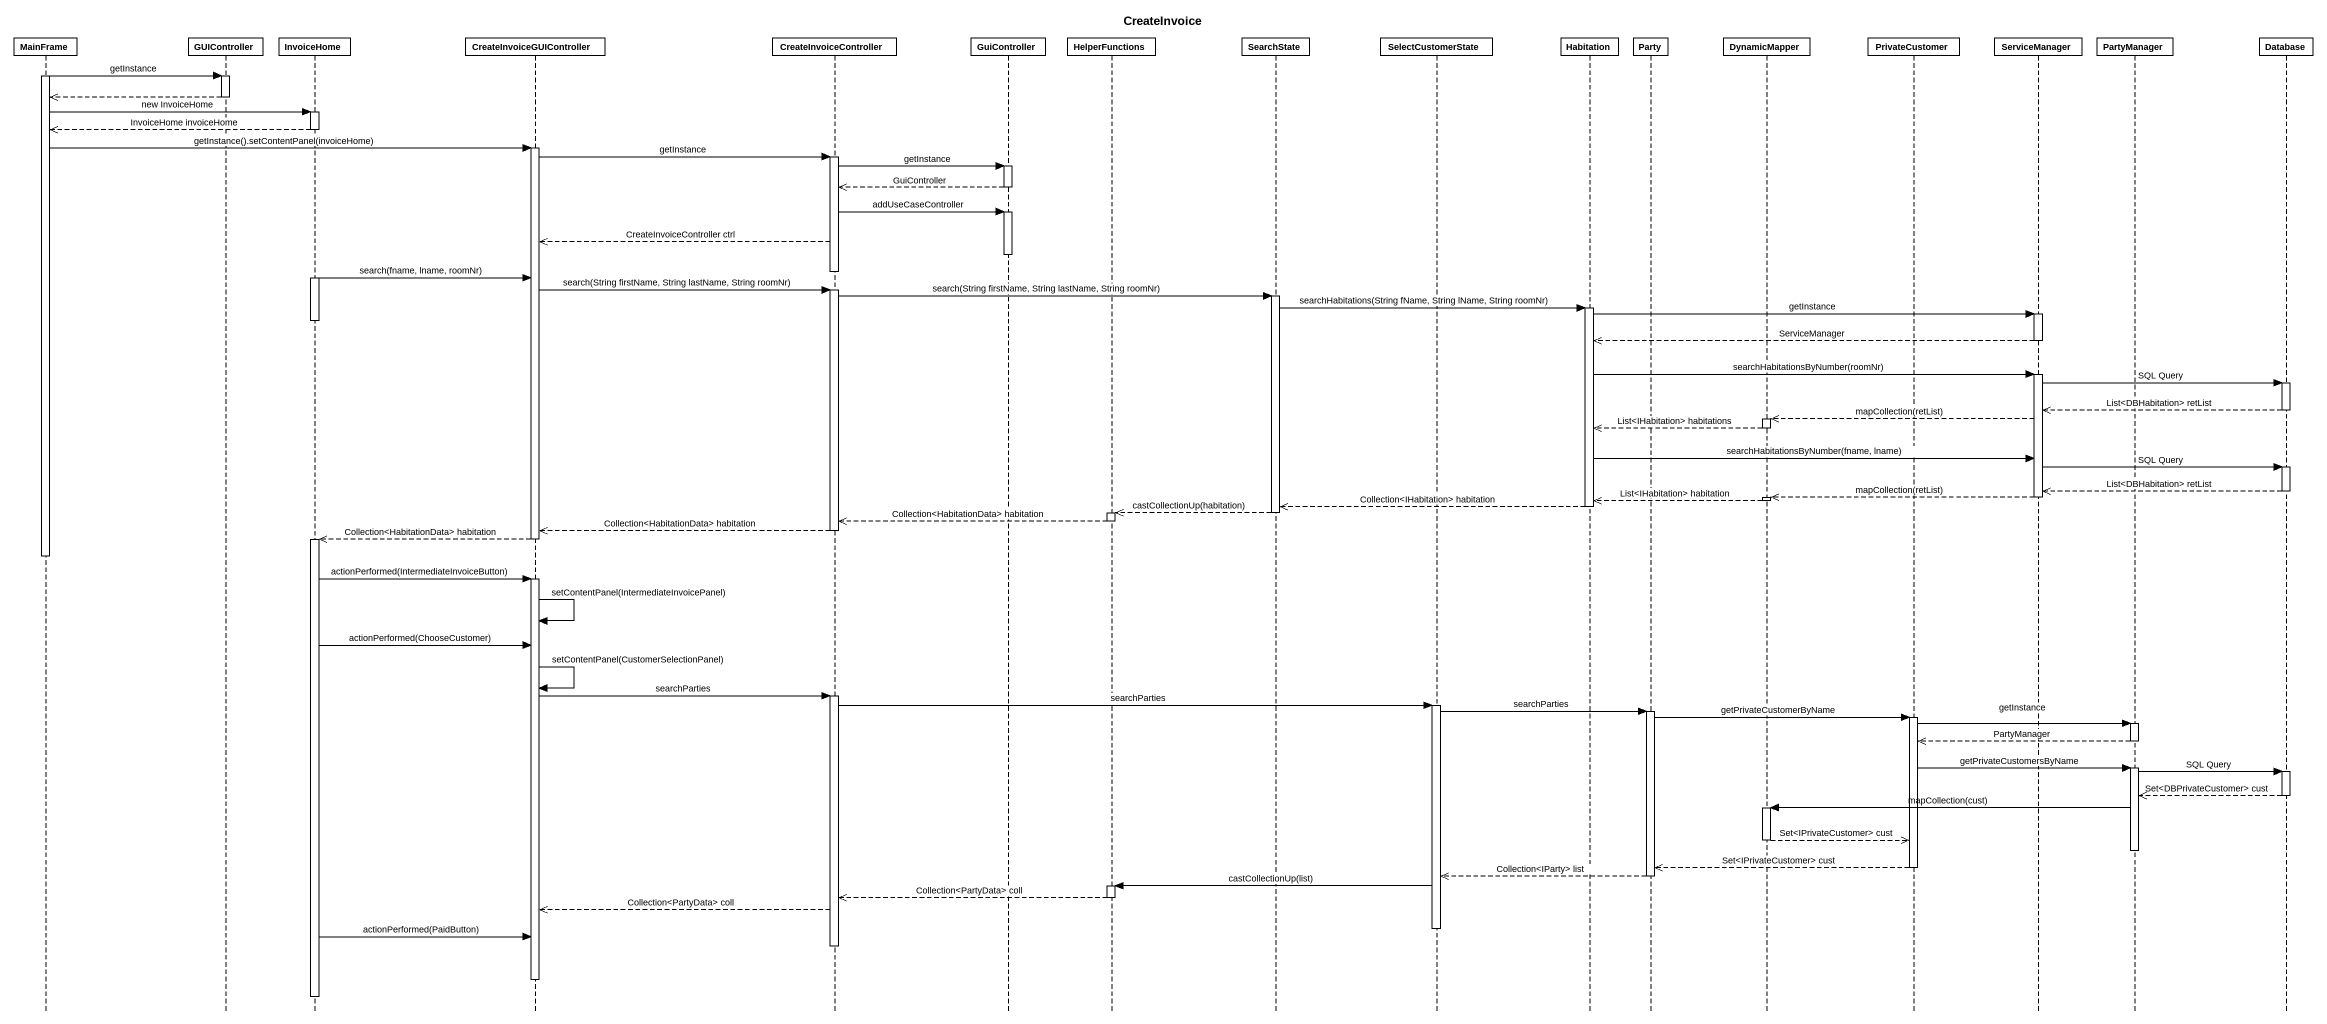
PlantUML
@startuml
title CreateInvoice
hide footbox
participant "MainFrame" as MainFrame_
participant GUIController
participant InvoiceHome
participant CreateInvoiceGUIController
participant CreateInvoiceController
participant GuiController
participant HelperFunctions
participant SearchState
participant SelectCustomerState
participant Habitation
participant Party
participant DynamicMapper
participant PrivateCustomer
participant ServiceManager
participant PartyManager
participant "Database" as Database_

activate MainFrame_
MainFrame_ -> GUIController : getInstance
activate GUIController
GUIController -->> MainFrame_
deactivate GUIController
MainFrame_ -> InvoiceHome : new InvoiceHome
activate InvoiceHome
InvoiceHome -->> MainFrame_ : InvoiceHome invoiceHome
deactivate InvoiceHome
MainFrame_ -> CreateInvoiceGUIController : getInstance().setContentPanel(invoiceHome)
activate CreateInvoiceGUIController
CreateInvoiceGUIController -> CreateInvoiceController : getInstance
activate CreateInvoiceController
CreateInvoiceController -> GuiController : getInstance
activate GuiController
GuiController -->> CreateInvoiceController : GuiController
deactivate GuiController
CreateInvoiceController -> GuiController : addUseCaseController
activate GuiController
CreateInvoiceController -->> CreateInvoiceGUIController : CreateInvoiceController ctrl
deactivate GuiController
deactivate CreateInvoiceController
activate InvoiceHome
InvoiceHome -> CreateInvoiceGUIController : search(fname, lname, roomNr)
CreateInvoiceGUIController -> CreateInvoiceController : search(String firstName, String lastName, String roomNr)
activate CreateInvoiceController
CreateInvoiceController -> SearchState : search(String firstName, String lastName, String roomNr)
activate SearchState
SearchState -> Habitation : searchHabitations(String fName, String lName, String roomNr)
activate Habitation
Habitation -> ServiceManager : getInstance
activate ServiceManager
deactivate InvoiceHome
ServiceManager -->> Habitation : ServiceManager
deactivate ServiceManager
Habitation -> ServiceManager : searchHabitationsByNumber(roomNr)
activate ServiceManager
ServiceManager -> Database_ : SQL Query
activate Database_
Database_ -->> ServiceManager : List<DBHabitation> retList
deactivate Database_
ServiceManager -->> DynamicMapper : mapCollection(retList)
activate DynamicMapper
DynamicMapper -->> Habitation : List<IHabitation> habitations
deactivate DynamicMapper
Habitation -> ServiceManager : searchHabitationsByNumber(fname, lname)
ServiceManager -> Database_ : SQL Query
activate Database_
Database_ -->> ServiceManager : List<DBHabitation> retList
deactivate Database_
ServiceManager -->> DynamicMapper : mapCollection(retList)
deactivate ServiceManager
activate DynamicMapper
DynamicMapper -->> Habitation : List<IHabitation> habitation
deactivate DynamicMapper
Habitation -->> SearchState : Collection<IHabitation> habitation
deactivate Habitation
SearchState -->> HelperFunctions : castCollectionUp(habitation)
deactivate SearchState
activate HelperFunctions
HelperFunctions -->> CreateInvoiceController : Collection<HabitationData> habitation
deactivate HelperFunctions
CreateInvoiceController -->> CreateInvoiceGUIController : Collection<HabitationData> habitation
deactivate CreateInvoiceController
CreateInvoiceGUIController -->> InvoiceHome : Collection<HabitationData> habitation
deactivate CreateInvoiceGUIController
activate InvoiceHome
deactivate MainFrame_
InvoiceHome -> CreateInvoiceGUIController : actionPerformed(IntermediateInvoiceButton)
activate CreateInvoiceGUIController
CreateInvoiceGUIController -> CreateInvoiceGUIController : setContentPanel(IntermediateInvoicePanel)
InvoiceHome -> CreateInvoiceGUIController : actionPerformed(ChooseCustomer)
CreateInvoiceGUIController -> CreateInvoiceGUIController : setContentPanel(CustomerSelectionPanel)
CreateInvoiceGUIController -> CreateInvoiceController : searchParties
activate CreateInvoiceController
CreateInvoiceController -> SelectCustomerState : searchParties
activate SelectCustomerState
SelectCustomerState -> Party : searchParties
activate Party
Party -> PrivateCustomer : getPrivateCustomerByName
activate PrivateCustomer
PrivateCustomer -> PartyManager : getInstance
activate PartyManager
PartyManager -->> PrivateCustomer : PartyManager
deactivate PartyManager
PrivateCustomer -> PartyManager : getPrivateCustomersByName
activate PartyManager
PartyManager -> Database_ : SQL Query
activate Database_
Database_ -->> PartyManager : Set<DBPrivateCustomer> cust
deactivate Database_
PartyManager -> DynamicMapper : mapCollection(cust)
activate DynamicMapper
DynamicMapper -->> PrivateCustomer : Set<IPrivateCustomer> cust
deactivate DynamicMapper
deactivate PartyManager
PrivateCustomer -->> Party : Set<IPrivateCustomer> cust
deactivate PrivateCustomer
Party -->> SelectCustomerState : Collection<IParty> list
deactivate Party
SelectCustomerState -> HelperFunctions : castCollectionUp(list)
activate HelperFunctions
HelperFunctions -->> CreateInvoiceController : Collection<PartyData> coll
deactivate HelperFunctions
CreateInvoiceController -->> CreateInvoiceGUIController : Collection<PartyData> coll
deactivate SelectCustomerState
InvoiceHome -> CreateInvoiceGUIController : actionPerformed(PaidButton)
deactivate CreateInvoiceController
deactivate CreateInvoiceGUIController
deactivate InvoiceHome
@enduml
